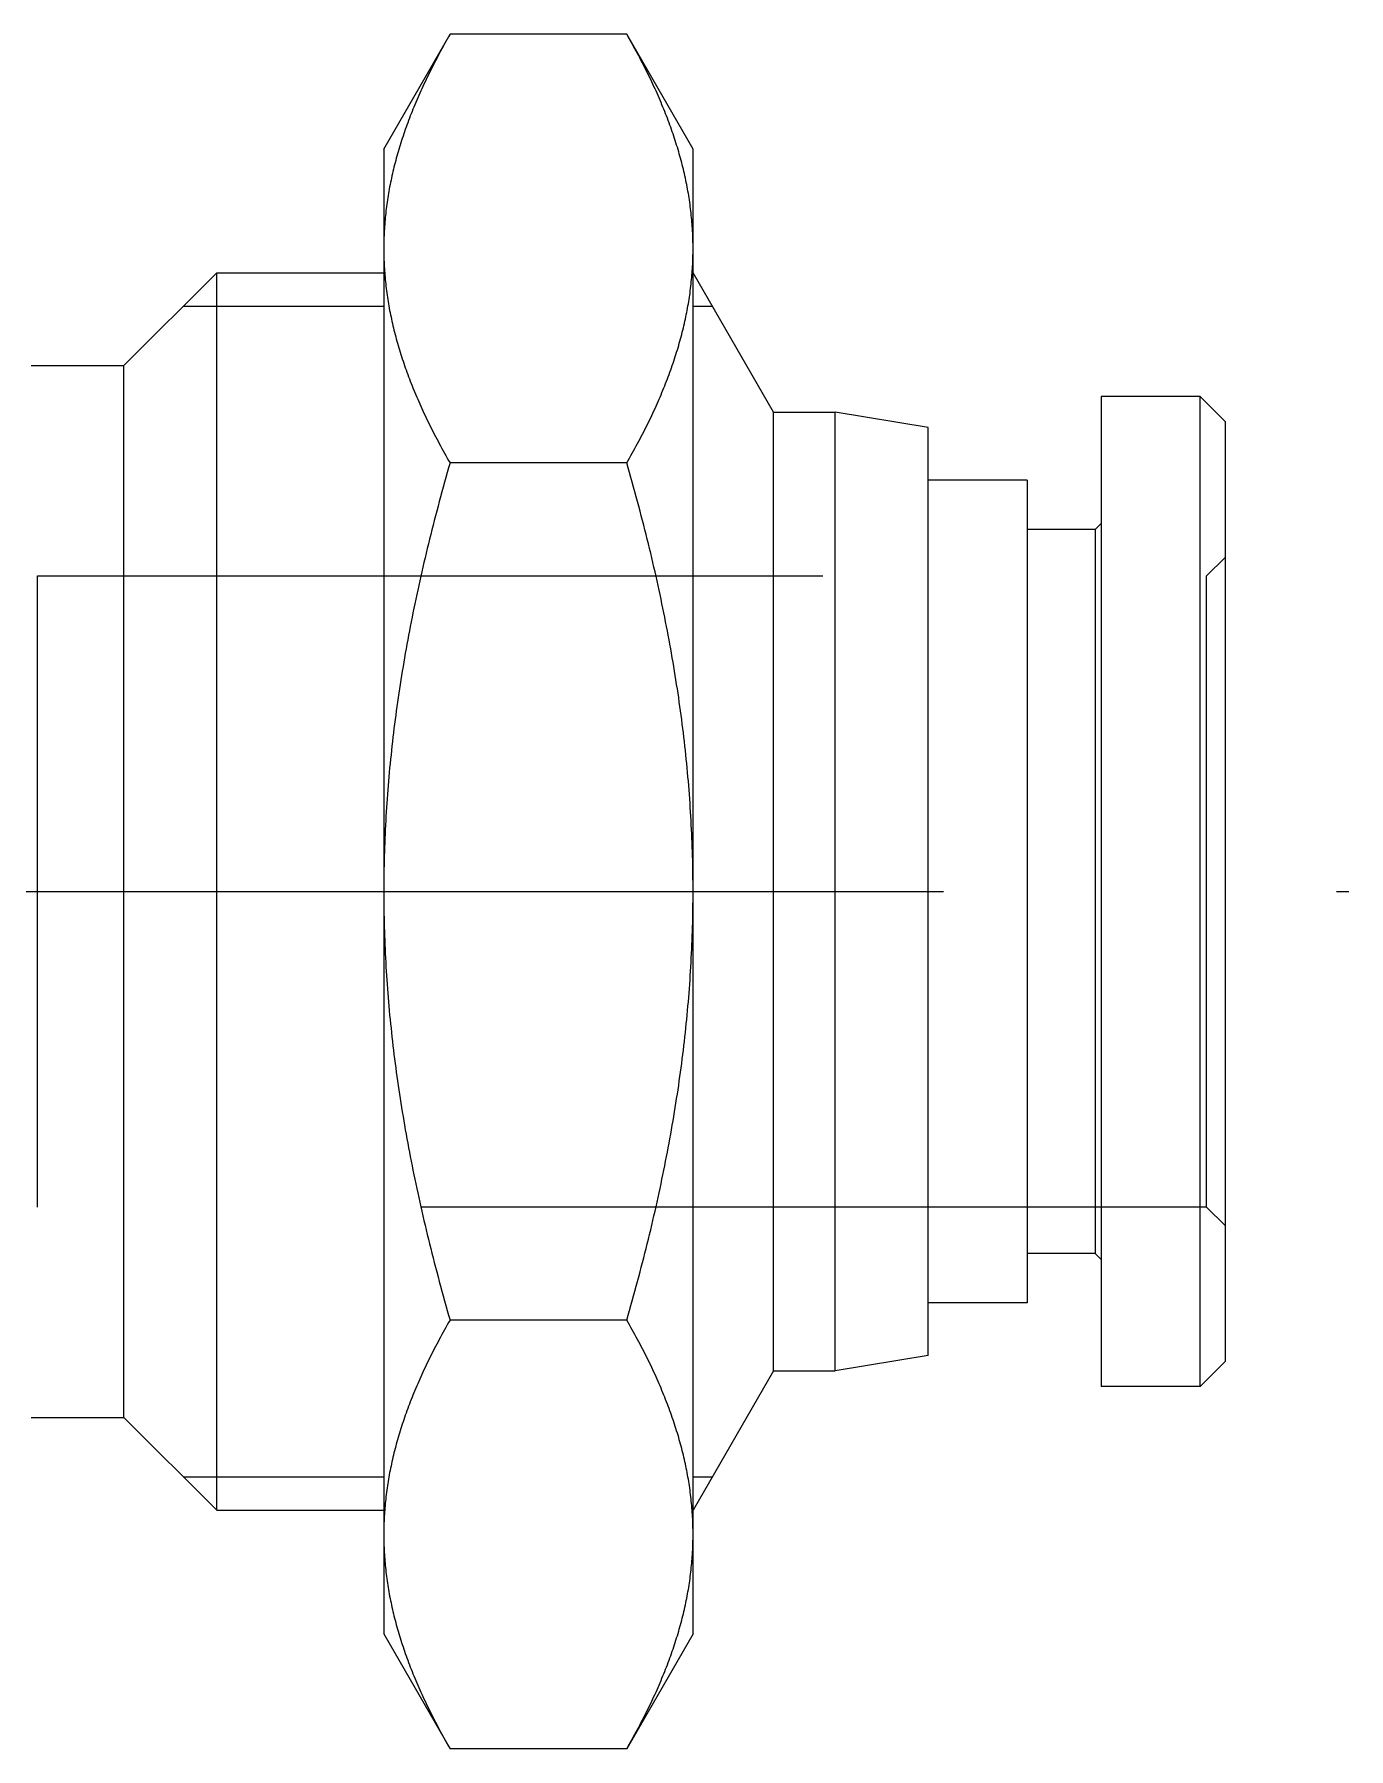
# Model space of a CAD drawing. Extents: x -2 to 80, y -32.4 to 15.9.
# Drawn here: x 15.05 to 36.3, y -13.86 to 13.86 of the extents above; entities that cross this region are included whole.
import ezdxf

# ---------------------------------------------------------------- set-up
doc = ezdxf.new("R2010")
doc.units = 0
doc.linetypes.add('CENTER', pattern=[50.8, 31.75, -6.35, 6.35, -6.35])
doc.linetypes.add('DASHED', pattern=[19.05, 12.7, -6.35])
doc.layers.get('0').update_dxf_attribs({"linetype": 'CONTINUOUS'})
doc.layers.add('CENTER', color=1, linetype='CENTER')

msp = doc.modelspace()

# ---------------------------------------------------------------- linework, layer by layer
at = {"color": 7, "linetype": 'CONTINUOUS'}
for p, q in [((20.7, 12), (21.772, 13.856)), ((24.628, 13.856), (21.772, 13.856)), ((25.7, 12), (24.628, 13.856)), ((20.7, 12), (20.7, 10.392)), ((25.7, 10.392), (25.7, 12)), ((20.7, 10.392), (20.7, 0)), ((25.7, 0), (25.7, 10.392)), ((16.5, 8.5), (18, 10)), ((18, -10), (18, 10)), ((18, 10), (20.7, 10)), ((25.7, 10), (25.701, 10)), ((25.701, -10), (25.701, 10)), ((27, 7.75), (25.701, 10)), ((15, 8.5), (16.5, 8.5)), ((16.5, -8.5), (16.5, 8.5)), ((32.3, 8), (32.3, -8)), ((33.9, 8), (32.3, 8)), ((33.9, -8), (33.9, 8)), ((34.3, 7.6), (33.9, 8)), ((27, -7.75), (27, 7.75)), ((27, 7.75), (28, 7.75)), ((28, -7.75), (28, 7.75)), ((29.5, 7.5), (28, 7.75)), ((29.5, -7.5), (29.5, 7.5)), ((34.3, 7.6), (34.3, -7.6)), ((24.628, 6.928), (21.772, 6.928)), ((31.1, 6.65), (29.5, 6.65)), ((31.1, 6.65), (31.1, -6.65)), ((32.2, 5.85), (31.1, 5.85)), ((32.2, 5.85), (32.3, 5.95)), ((32.2, 5.85), (32.2, -5.85)), ((20.7, 0), (20.7, -10.392)), ((25.7, -10.392), (25.7, 0)), ((32.2, -5.85), (31.1, -5.85)), ((32.2, -5.85), (32.3, -5.95)), ((31.1, -6.65), (29.5, -6.65)), ((24.628, -6.928), (21.772, -6.928)), ((27, -7.75), (25.701, -10)), ((27, -7.75), (28, -7.75)), ((29.5, -7.5), (28, -7.75)), ((34.3, -7.6), (33.9, -8)), ((33.9, -8), (32.3, -8)), ((15, -8.5), (16.5, -8.5)), ((16.5, -8.5), (18, -10)), ((18, -10), (20.7, -10)), ((25.7, -10), (25.701, -10)), ((20.7, -10.392), (20.7, -12)), ((25.7, -12), (25.7, -10.392)), ((20.7, -12), (21.772, -13.856)), ((25.7, -12), (24.628, -13.856)), ((24.628, -13.856), (21.772, -13.856))]:
    msp.add_line(p, q, dxfattribs=at)
at = {"color": 3, "linetype": 'CONTINUOUS'}
for p, q in [((20.7, 9.458), (17.458, 9.458)), ((26.014, 9.458), (25.7, 9.458)), ((17.458, -9.459), (20.7, -9.459)), ((25.7, -9.459), (26.014, -9.459))]:
    msp.add_line(p, q, dxfattribs=at)
at = {"color": 3, "linetype": 'DASHED'}
for p, q in [((34, 5.1), (34.3, 5.4)), ((15.1, -5.1), (15.1, 5.1)), ((15.1, 5.1), (34, 5.1)), ((34, -5.1), (34, 5.1)), ((34, -5.1), (15.1, -5.1)), ((34.3, -5.4), (34, -5.1))]:
    msp.add_line(p, q, dxfattribs=at)
at = {"color": 7}
for points in [[(21.772, 13.856, 0), (21.749, 13.817, 0), (21.727, 13.778, 0), (21.705, 13.739, 0), (21.683, 13.7, 0), (21.661, 13.661, 0), (21.64, 13.622, 0), (21.619, 13.583, 0), (21.598, 13.544, 0), (21.577, 13.506, 0), (21.557, 13.467, 0), (21.537, 13.429, 0), (21.517, 13.391, 0), (21.497, 13.353, 0), (21.478, 13.315, 0), (21.459, 13.277, 0), (21.44, 13.239, 0), (21.422, 13.201, 0), (21.403, 13.164, 0), (21.385, 13.126, 0), (21.367, 13.089, 0), (21.35, 13.051, 0), (21.332, 13.014, 0), (21.315, 12.977, 0), (21.299, 12.94, 0), (21.282, 12.902, 0), (21.265, 12.866, 0), (21.249, 12.829, 0), (21.233, 12.792, 0), (21.218, 12.755, 0), (21.202, 12.718, 0), (21.187, 12.681, 0), (21.172, 12.645, 0), (21.157, 12.608, 0), (21.143, 12.572, 0), (21.129, 12.536, 0), (21.115, 12.499, 0), (21.101, 12.463, 0), (21.087, 12.427, 0), (21.074, 12.39, 0), (21.061, 12.354, 0), (21.048, 12.318, 0), (21.035, 12.282, 0), (21.023, 12.246, 0), (21.011, 12.21, 0), (20.999, 12.174, 0), (20.987, 12.138, 0), (20.976, 12.102, 0), (20.965, 12.066, 0), (20.954, 12.031, 0), (20.943, 11.995, 0), (20.932, 11.959, 0), (20.922, 11.924, 0), (20.912, 11.888, 0), (20.902, 11.852, 0), (20.893, 11.817, 0), (20.883, 11.781, 0), (20.874, 11.746, 0), (20.865, 11.71, 0), (20.856, 11.675, 0), (20.848, 11.639, 0), (20.84, 11.604, 0), (20.832, 11.568, 0), (20.824, 11.533, 0), (20.817, 11.497, 0), (20.809, 11.462, 0), (20.802, 11.426, 0), (20.795, 11.391, 0), (20.789, 11.355, 0), (20.782, 11.32, 0), (20.776, 11.284, 0), (20.77, 11.249, 0), (20.765, 11.213, 0), (20.759, 11.178, 0), (20.754, 11.143, 0), (20.749, 11.107, 0), (20.744, 11.072, 0), (20.74, 11.036, 0), (20.735, 11.001, 0), (20.732, 10.965, 0), (20.728, 10.929, 0), (20.724, 10.894, 0), (20.721, 10.858, 0), (20.718, 10.823, 0), (20.715, 10.787, 0), (20.712, 10.751, 0), (20.71, 10.716, 0), (20.708, 10.68, 0), (20.706, 10.644, 0), (20.704, 10.608, 0), (20.703, 10.572, 0), (20.702, 10.536, 0), (20.701, 10.5, 0), (20.701, 10.464, 0), (20.7, 10.428, 0), (20.7, 10.392, 0)], [(25.7, 10.392, 0), (25.7, 10.428, 0), (25.7, 10.464, 0), (25.699, 10.5, 0), (25.698, 10.536, 0), (25.697, 10.572, 0), (25.695, 10.608, 0), (25.694, 10.644, 0), (25.692, 10.68, 0), (25.69, 10.716, 0), (25.688, 10.751, 0), (25.685, 10.787, 0), (25.682, 10.823, 0), (25.679, 10.858, 0), (25.676, 10.894, 0), (25.672, 10.929, 0), (25.669, 10.965, 0), (25.665, 11.001, 0), (25.66, 11.036, 0), (25.656, 11.072, 0), (25.651, 11.107, 0), (25.646, 11.143, 0), (25.641, 11.178, 0), (25.635, 11.213, 0), (25.63, 11.249, 0), (25.624, 11.284, 0), (25.618, 11.32, 0), (25.611, 11.355, 0), (25.605, 11.391, 0), (25.598, 11.426, 0), (25.591, 11.462, 0), (25.584, 11.497, 0), (25.576, 11.533, 0), (25.568, 11.568, 0), (25.56, 11.604, 0), (25.552, 11.639, 0), (25.544, 11.675, 0), (25.535, 11.71, 0), (25.526, 11.746, 0), (25.517, 11.781, 0), (25.507, 11.817, 0), (25.498, 11.852, 0), (25.488, 11.888, 0), (25.478, 11.924, 0), (25.468, 11.959, 0), (25.457, 11.995, 0), (25.446, 12.031, 0), (25.435, 12.066, 0), (25.424, 12.102, 0), (25.413, 12.138, 0), (25.401, 12.174, 0), (25.389, 12.21, 0), (25.377, 12.246, 0), (25.364, 12.282, 0), (25.352, 12.318, 0), (25.339, 12.354, 0), (25.326, 12.39, 0), (25.313, 12.427, 0), (25.299, 12.463, 0), (25.285, 12.499, 0), (25.271, 12.536, 0), (25.257, 12.572, 0), (25.243, 12.608, 0), (25.228, 12.645, 0), (25.213, 12.681, 0), (25.198, 12.718, 0), (25.182, 12.755, 0), (25.167, 12.792, 0), (25.151, 12.829, 0), (25.134, 12.866, 0), (25.118, 12.902, 0), (25.102, 12.94, 0), (25.085, 12.977, 0), (25.067, 13.014, 0), (25.05, 13.051, 0), (25.033, 13.089, 0), (25.015, 13.126, 0), (24.997, 13.164, 0), (24.978, 13.201, 0), (24.96, 13.239, 0), (24.941, 13.277, 0), (24.922, 13.315, 0), (24.902, 13.353, 0), (24.883, 13.391, 0), (24.863, 13.429, 0), (24.843, 13.467, 0), (24.823, 13.506, 0), (24.802, 13.544, 0), (24.781, 13.583, 0), (24.76, 13.622, 0), (24.739, 13.661, 0), (24.717, 13.7, 0), (24.695, 13.739, 0), (24.673, 13.778, 0), (24.651, 13.817, 0), (24.628, 13.856, 0)], [(20.7, 10.392, 0), (20.7, 10.356, 0), (20.701, 10.32, 0), (20.701, 10.284, 0), (20.702, 10.248, 0), (20.703, 10.212, 0), (20.704, 10.177, 0), (20.706, 10.141, 0), (20.708, 10.105, 0), (20.71, 10.069, 0), (20.712, 10.033, 0), (20.715, 9.998, 0), (20.718, 9.962, 0), (20.721, 9.926, 0), (20.724, 9.891, 0), (20.728, 9.855, 0), (20.732, 9.82, 0), (20.735, 9.784, 0), (20.74, 9.749, 0), (20.744, 9.713, 0), (20.749, 9.678, 0), (20.754, 9.642, 0), (20.759, 9.607, 0), (20.765, 9.571, 0), (20.77, 9.536, 0), (20.776, 9.5, 0), (20.782, 9.465, 0), (20.789, 9.429, 0), (20.795, 9.394, 0), (20.802, 9.358, 0), (20.809, 9.323, 0), (20.817, 9.288, 0), (20.824, 9.252, 0), (20.832, 9.217, 0), (20.84, 9.181, 0), (20.848, 9.146, 0), (20.856, 9.11, 0), (20.865, 9.075, 0), (20.874, 9.039, 0), (20.883, 9.003, 0), (20.893, 8.968, 0), (20.902, 8.932, 0), (20.912, 8.897, 0), (20.922, 8.861, 0), (20.932, 8.825, 0), (20.943, 8.79, 0), (20.954, 8.754, 0), (20.965, 8.718, 0), (20.976, 8.682, 0), (20.987, 8.646, 0), (20.999, 8.611, 0), (21.011, 8.575, 0), (21.023, 8.539, 0), (21.035, 8.503, 0), (21.048, 8.467, 0), (21.061, 8.43, 0), (21.074, 8.394, 0), (21.087, 8.358, 0), (21.101, 8.322, 0), (21.115, 8.286, 0), (21.129, 8.249, 0), (21.143, 8.213, 0), (21.157, 8.176, 0), (21.172, 8.14, 0), (21.187, 8.103, 0), (21.202, 8.066, 0), (21.218, 8.03, 0), (21.233, 7.993, 0), (21.249, 7.956, 0), (21.265, 7.919, 0), (21.282, 7.882, 0), (21.299, 7.845, 0), (21.315, 7.808, 0), (21.332, 7.771, 0), (21.35, 7.733, 0), (21.367, 7.696, 0), (21.385, 7.658, 0), (21.403, 7.621, 0), (21.422, 7.583, 0), (21.44, 7.546, 0), (21.459, 7.508, 0), (21.478, 7.47, 0), (21.497, 7.432, 0), (21.517, 7.394, 0), (21.537, 7.355, 0), (21.557, 7.317, 0), (21.577, 7.279, 0), (21.598, 7.24, 0), (21.619, 7.202, 0), (21.64, 7.163, 0), (21.661, 7.124, 0), (21.683, 7.085, 0), (21.705, 7.046, 0), (21.727, 7.007, 0), (21.749, 6.968, 0), (21.772, 6.928, 0)], [(24.628, 6.928, 0), (24.651, 6.968, 0), (24.673, 7.007, 0), (24.695, 7.046, 0), (24.717, 7.085, 0), (24.739, 7.124, 0), (24.76, 7.163, 0), (24.781, 7.202, 0), (24.802, 7.24, 0), (24.823, 7.279, 0), (24.843, 7.317, 0), (24.863, 7.355, 0), (24.883, 7.394, 0), (24.902, 7.432, 0), (24.922, 7.47, 0), (24.941, 7.508, 0), (24.96, 7.546, 0), (24.978, 7.583, 0), (24.997, 7.621, 0), (25.015, 7.658, 0), (25.033, 7.696, 0), (25.05, 7.733, 0), (25.067, 7.771, 0), (25.085, 7.808, 0), (25.102, 7.845, 0), (25.118, 7.882, 0), (25.134, 7.919, 0), (25.151, 7.956, 0), (25.167, 7.993, 0), (25.182, 8.03, 0), (25.198, 8.066, 0), (25.213, 8.103, 0), (25.228, 8.14, 0), (25.243, 8.176, 0), (25.257, 8.213, 0), (25.271, 8.249, 0), (25.285, 8.286, 0), (25.299, 8.322, 0), (25.313, 8.358, 0), (25.326, 8.394, 0), (25.339, 8.43, 0), (25.352, 8.467, 0), (25.364, 8.503, 0), (25.377, 8.539, 0), (25.389, 8.575, 0), (25.401, 8.611, 0), (25.413, 8.646, 0), (25.424, 8.682, 0), (25.435, 8.718, 0), (25.446, 8.754, 0), (25.457, 8.79, 0), (25.468, 8.825, 0), (25.478, 8.861, 0), (25.488, 8.897, 0), (25.498, 8.932, 0), (25.507, 8.968, 0), (25.517, 9.003, 0), (25.526, 9.039, 0), (25.535, 9.075, 0), (25.544, 9.11, 0), (25.552, 9.146, 0), (25.56, 9.181, 0), (25.568, 9.217, 0), (25.576, 9.252, 0), (25.584, 9.288, 0), (25.591, 9.323, 0), (25.598, 9.358, 0), (25.605, 9.394, 0), (25.611, 9.429, 0), (25.618, 9.465, 0), (25.624, 9.5, 0), (25.63, 9.536, 0), (25.635, 9.571, 0), (25.641, 9.607, 0), (25.646, 9.642, 0), (25.651, 9.678, 0), (25.656, 9.713, 0), (25.66, 9.749, 0), (25.665, 9.784, 0), (25.669, 9.82, 0), (25.672, 9.855, 0), (25.676, 9.891, 0), (25.679, 9.926, 0), (25.682, 9.962, 0), (25.685, 9.998, 0), (25.688, 10.033, 0), (25.69, 10.069, 0), (25.692, 10.105, 0), (25.694, 10.141, 0), (25.695, 10.177, 0), (25.697, 10.212, 0), (25.698, 10.248, 0), (25.699, 10.284, 0), (25.7, 10.32, 0), (25.7, 10.356, 0), (25.7, 10.392, 0)], [(21.772, 6.928, 0), (21.749, 6.849, 0), (21.727, 6.771, 0), (21.705, 6.692, 0), (21.683, 6.614, 0), (21.661, 6.537, 0), (21.64, 6.459, 0), (21.619, 6.381, 0), (21.598, 6.304, 0), (21.577, 6.227, 0), (21.557, 6.15, 0), (21.537, 6.074, 0), (21.517, 5.997, 0), (21.497, 5.921, 0), (21.478, 5.845, 0), (21.459, 5.769, 0), (21.44, 5.694, 0), (21.422, 5.618, 0), (21.403, 5.543, 0), (21.385, 5.468, 0), (21.367, 5.393, 0), (21.35, 5.318, 0), (21.332, 5.243, 0), (21.315, 5.169, 0), (21.299, 5.095, 0), (21.282, 5.02, 0), (21.265, 4.946, 0), (21.249, 4.872, 0), (21.233, 4.799, 0), (21.218, 4.725, 0), (21.202, 4.652, 0), (21.187, 4.578, 0), (21.172, 4.505, 0), (21.157, 4.432, 0), (21.143, 4.359, 0), (21.129, 4.286, 0), (21.115, 4.214, 0), (21.101, 4.141, 0), (21.087, 4.068, 0), (21.074, 3.996, 0), (21.061, 3.924, 0), (21.048, 3.852, 0), (21.035, 3.779, 0), (21.023, 3.707, 0), (21.011, 3.635, 0), (20.999, 3.564, 0), (20.987, 3.492, 0), (20.976, 3.42, 0), (20.965, 3.348, 0), (20.954, 3.277, 0), (20.943, 3.205, 0), (20.932, 3.134, 0), (20.922, 3.063, 0), (20.912, 2.991, 0), (20.902, 2.92, 0), (20.893, 2.849, 0), (20.883, 2.778, 0), (20.874, 2.707, 0), (20.865, 2.635, 0), (20.856, 2.564, 0), (20.848, 2.493, 0), (20.84, 2.422, 0), (20.832, 2.351, 0), (20.824, 2.28, 0), (20.817, 2.21, 0), (20.809, 2.139, 0), (20.802, 2.068, 0), (20.795, 1.997, 0), (20.789, 1.926, 0), (20.782, 1.855, 0), (20.776, 1.784, 0), (20.77, 1.713, 0), (20.765, 1.642, 0), (20.759, 1.571, 0), (20.754, 1.5, 0), (20.749, 1.429, 0), (20.744, 1.358, 0), (20.74, 1.287, 0), (20.735, 1.216, 0), (20.732, 1.145, 0), (20.728, 1.074, 0), (20.724, 1.003, 0), (20.721, 0.932, 0), (20.718, 0.861, 0), (20.715, 0.789, 0), (20.712, 0.718, 0), (20.71, 0.646, 0), (20.708, 0.575, 0), (20.706, 0.503, 0), (20.704, 0.432, 0), (20.703, 0.36, 0), (20.702, 0.288, 0), (20.701, 0.216, 0), (20.701, 0.144, 0), (20.7, 0.072, 0), (20.7, 0, 0)], [(25.7, 0, 0), (25.7, 0.072, 0), (25.7, 0.144, 0), (25.699, 0.216, 0), (25.698, 0.288, 0), (25.697, 0.36, 0), (25.695, 0.432, 0), (25.694, 0.503, 0), (25.692, 0.575, 0), (25.69, 0.646, 0), (25.688, 0.718, 0), (25.685, 0.789, 0), (25.682, 0.861, 0), (25.679, 0.932, 0), (25.676, 1.003, 0), (25.672, 1.074, 0), (25.669, 1.145, 0), (25.665, 1.216, 0), (25.66, 1.287, 0), (25.656, 1.358, 0), (25.651, 1.429, 0), (25.646, 1.5, 0), (25.641, 1.571, 0), (25.635, 1.642, 0), (25.63, 1.713, 0), (25.624, 1.784, 0), (25.618, 1.855, 0), (25.611, 1.926, 0), (25.605, 1.997, 0), (25.598, 2.068, 0), (25.591, 2.139, 0), (25.584, 2.21, 0), (25.576, 2.28, 0), (25.568, 2.351, 0), (25.56, 2.422, 0), (25.552, 2.493, 0), (25.544, 2.564, 0), (25.535, 2.635, 0), (25.526, 2.707, 0), (25.517, 2.778, 0), (25.507, 2.849, 0), (25.498, 2.92, 0), (25.488, 2.991, 0), (25.478, 3.063, 0), (25.468, 3.134, 0), (25.457, 3.205, 0), (25.446, 3.277, 0), (25.435, 3.348, 0), (25.424, 3.42, 0), (25.413, 3.492, 0), (25.401, 3.564, 0), (25.389, 3.635, 0), (25.377, 3.707, 0), (25.364, 3.779, 0), (25.352, 3.852, 0), (25.339, 3.924, 0), (25.326, 3.996, 0), (25.313, 4.068, 0), (25.299, 4.141, 0), (25.285, 4.214, 0), (25.271, 4.286, 0), (25.257, 4.359, 0), (25.243, 4.432, 0), (25.228, 4.505, 0), (25.213, 4.578, 0), (25.198, 4.652, 0), (25.182, 4.725, 0), (25.167, 4.799, 0), (25.151, 4.872, 0), (25.134, 4.946, 0), (25.118, 5.02, 0), (25.102, 5.095, 0), (25.085, 5.169, 0), (25.067, 5.243, 0), (25.05, 5.318, 0), (25.033, 5.393, 0), (25.015, 5.468, 0), (24.997, 5.543, 0), (24.978, 5.618, 0), (24.96, 5.694, 0), (24.941, 5.769, 0), (24.922, 5.845, 0), (24.902, 5.921, 0), (24.883, 5.997, 0), (24.863, 6.074, 0), (24.843, 6.15, 0), (24.823, 6.227, 0), (24.802, 6.304, 0), (24.781, 6.381, 0), (24.76, 6.459, 0), (24.739, 6.537, 0), (24.717, 6.614, 0), (24.695, 6.692, 0), (24.673, 6.771, 0), (24.651, 6.849, 0), (24.628, 6.928, 0)], [(20.7, 0, 0), (20.7, -0.072, 0), (20.701, -0.144, 0), (20.701, -0.216, 0), (20.702, -0.288, 0), (20.703, -0.36, 0), (20.704, -0.432, 0), (20.706, -0.503, 0), (20.708, -0.575, 0), (20.71, -0.646, 0), (20.712, -0.718, 0), (20.715, -0.789, 0), (20.718, -0.861, 0), (20.721, -0.932, 0), (20.724, -1.003, 0), (20.728, -1.074, 0), (20.732, -1.145, 0), (20.735, -1.216, 0), (20.74, -1.287, 0), (20.744, -1.358, 0), (20.749, -1.429, 0), (20.754, -1.5, 0), (20.759, -1.571, 0), (20.765, -1.642, 0), (20.77, -1.713, 0), (20.776, -1.784, 0), (20.782, -1.855, 0), (20.789, -1.926, 0), (20.795, -1.997, 0), (20.802, -2.068, 0), (20.809, -2.139, 0), (20.817, -2.21, 0), (20.824, -2.28, 0), (20.832, -2.351, 0), (20.84, -2.422, 0), (20.848, -2.493, 0), (20.856, -2.564, 0), (20.865, -2.635, 0), (20.874, -2.707, 0), (20.883, -2.778, 0), (20.893, -2.849, 0), (20.902, -2.92, 0), (20.912, -2.991, 0), (20.922, -3.063, 0), (20.932, -3.134, 0), (20.943, -3.205, 0), (20.954, -3.277, 0), (20.965, -3.348, 0), (20.976, -3.42, 0), (20.987, -3.492, 0), (20.999, -3.564, 0), (21.011, -3.635, 0), (21.023, -3.707, 0), (21.035, -3.779, 0), (21.048, -3.852, 0), (21.061, -3.924, 0), (21.074, -3.996, 0), (21.087, -4.068, 0), (21.101, -4.141, 0), (21.115, -4.214, 0), (21.129, -4.286, 0), (21.143, -4.359, 0), (21.157, -4.432, 0), (21.172, -4.505, 0), (21.187, -4.578, 0), (21.202, -4.652, 0), (21.218, -4.725, 0), (21.233, -4.799, 0), (21.249, -4.872, 0), (21.265, -4.946, 0), (21.282, -5.02, 0), (21.299, -5.095, 0), (21.315, -5.169, 0), (21.332, -5.243, 0), (21.35, -5.318, 0), (21.367, -5.393, 0), (21.385, -5.468, 0), (21.403, -5.543, 0), (21.422, -5.618, 0), (21.44, -5.694, 0), (21.459, -5.769, 0), (21.478, -5.845, 0), (21.497, -5.921, 0), (21.517, -5.997, 0), (21.537, -6.074, 0), (21.557, -6.15, 0), (21.577, -6.227, 0), (21.598, -6.304, 0), (21.619, -6.381, 0), (21.64, -6.459, 0), (21.661, -6.537, 0), (21.683, -6.614, 0), (21.705, -6.692, 0), (21.727, -6.771, 0), (21.749, -6.849, 0), (21.772, -6.928, 0)], [(24.628, -6.928, 0), (24.651, -6.849, 0), (24.673, -6.771, 0), (24.695, -6.692, 0), (24.717, -6.614, 0), (24.739, -6.537, 0), (24.76, -6.459, 0), (24.781, -6.381, 0), (24.802, -6.304, 0), (24.823, -6.227, 0), (24.843, -6.15, 0), (24.863, -6.074, 0), (24.883, -5.997, 0), (24.902, -5.921, 0), (24.922, -5.845, 0), (24.941, -5.769, 0), (24.96, -5.694, 0), (24.978, -5.618, 0), (24.997, -5.543, 0), (25.015, -5.468, 0), (25.033, -5.393, 0), (25.05, -5.318, 0), (25.067, -5.243, 0), (25.085, -5.169, 0), (25.102, -5.095, 0), (25.118, -5.02, 0), (25.134, -4.946, 0), (25.151, -4.872, 0), (25.167, -4.799, 0), (25.182, -4.725, 0), (25.198, -4.652, 0), (25.213, -4.578, 0), (25.228, -4.505, 0), (25.243, -4.432, 0), (25.257, -4.359, 0), (25.271, -4.286, 0), (25.285, -4.214, 0), (25.299, -4.141, 0), (25.313, -4.068, 0), (25.326, -3.996, 0), (25.339, -3.924, 0), (25.352, -3.852, 0), (25.364, -3.779, 0), (25.377, -3.707, 0), (25.389, -3.635, 0), (25.401, -3.564, 0), (25.413, -3.492, 0), (25.424, -3.42, 0), (25.435, -3.348, 0), (25.446, -3.277, 0), (25.457, -3.205, 0), (25.468, -3.134, 0), (25.478, -3.063, 0), (25.488, -2.991, 0), (25.498, -2.92, 0), (25.507, -2.849, 0), (25.517, -2.778, 0), (25.526, -2.707, 0), (25.535, -2.635, 0), (25.544, -2.564, 0), (25.552, -2.493, 0), (25.56, -2.422, 0), (25.568, -2.351, 0), (25.576, -2.28, 0), (25.584, -2.21, 0), (25.591, -2.139, 0), (25.598, -2.068, 0), (25.605, -1.997, 0), (25.611, -1.926, 0), (25.618, -1.855, 0), (25.624, -1.784, 0), (25.63, -1.713, 0), (25.635, -1.642, 0), (25.641, -1.571, 0), (25.646, -1.5, 0), (25.651, -1.429, 0), (25.656, -1.358, 0), (25.66, -1.287, 0), (25.665, -1.216, 0), (25.669, -1.145, 0), (25.672, -1.074, 0), (25.676, -1.003, 0), (25.679, -0.932, 0), (25.682, -0.861, 0), (25.685, -0.789, 0), (25.688, -0.718, 0), (25.69, -0.646, 0), (25.692, -0.575, 0), (25.694, -0.503, 0), (25.695, -0.432, 0), (25.697, -0.36, 0), (25.698, -0.288, 0), (25.699, -0.216, 0), (25.7, -0.144, 0), (25.7, -0.072, 0), (25.7, 0, 0)], [(21.772, -6.928, 0), (21.749, -6.968, 0), (21.727, -7.007, 0), (21.705, -7.046, 0), (21.683, -7.085, 0), (21.661, -7.124, 0), (21.64, -7.163, 0), (21.619, -7.202, 0), (21.598, -7.24, 0), (21.577, -7.279, 0), (21.557, -7.317, 0), (21.537, -7.355, 0), (21.517, -7.394, 0), (21.497, -7.432, 0), (21.478, -7.47, 0), (21.459, -7.508, 0), (21.44, -7.546, 0), (21.422, -7.583, 0), (21.403, -7.621, 0), (21.385, -7.658, 0), (21.367, -7.696, 0), (21.35, -7.733, 0), (21.332, -7.771, 0), (21.315, -7.808, 0), (21.299, -7.845, 0), (21.282, -7.882, 0), (21.265, -7.919, 0), (21.249, -7.956, 0), (21.233, -7.993, 0), (21.218, -8.03, 0), (21.202, -8.066, 0), (21.187, -8.103, 0), (21.172, -8.14, 0), (21.157, -8.176, 0), (21.143, -8.213, 0), (21.129, -8.249, 0), (21.115, -8.286, 0), (21.101, -8.322, 0), (21.087, -8.358, 0), (21.074, -8.394, 0), (21.061, -8.43, 0), (21.048, -8.467, 0), (21.035, -8.503, 0), (21.023, -8.539, 0), (21.011, -8.575, 0), (20.999, -8.611, 0), (20.987, -8.646, 0), (20.976, -8.682, 0), (20.965, -8.718, 0), (20.954, -8.754, 0), (20.943, -8.79, 0), (20.932, -8.825, 0), (20.922, -8.861, 0), (20.912, -8.897, 0), (20.902, -8.932, 0), (20.893, -8.968, 0), (20.883, -9.003, 0), (20.874, -9.039, 0), (20.865, -9.075, 0), (20.856, -9.11, 0), (20.848, -9.146, 0), (20.84, -9.181, 0), (20.832, -9.217, 0), (20.824, -9.252, 0), (20.817, -9.288, 0), (20.809, -9.323, 0), (20.802, -9.358, 0), (20.795, -9.394, 0), (20.789, -9.429, 0), (20.782, -9.465, 0), (20.776, -9.5, 0), (20.77, -9.536, 0), (20.765, -9.571, 0), (20.759, -9.607, 0), (20.754, -9.642, 0), (20.749, -9.678, 0), (20.744, -9.713, 0), (20.74, -9.749, 0), (20.735, -9.784, 0), (20.732, -9.82, 0), (20.728, -9.855, 0), (20.724, -9.891, 0), (20.721, -9.926, 0), (20.718, -9.962, 0), (20.715, -9.998, 0), (20.712, -10.033, 0), (20.71, -10.069, 0), (20.708, -10.105, 0), (20.706, -10.141, 0), (20.704, -10.177, 0), (20.703, -10.212, 0), (20.702, -10.248, 0), (20.701, -10.284, 0), (20.701, -10.32, 0), (20.7, -10.356, 0), (20.7, -10.392, 0)], [(25.7, -10.392, 0), (25.7, -10.356, 0), (25.7, -10.32, 0), (25.699, -10.284, 0), (25.698, -10.248, 0), (25.697, -10.212, 0), (25.695, -10.177, 0), (25.694, -10.141, 0), (25.692, -10.105, 0), (25.69, -10.069, 0), (25.688, -10.033, 0), (25.685, -9.998, 0), (25.682, -9.962, 0), (25.679, -9.926, 0), (25.676, -9.891, 0), (25.672, -9.855, 0), (25.669, -9.82, 0), (25.665, -9.784, 0), (25.66, -9.749, 0), (25.656, -9.713, 0), (25.651, -9.678, 0), (25.646, -9.642, 0), (25.641, -9.607, 0), (25.635, -9.571, 0), (25.63, -9.536, 0), (25.624, -9.5, 0), (25.618, -9.465, 0), (25.611, -9.429, 0), (25.605, -9.394, 0), (25.598, -9.358, 0), (25.591, -9.323, 0), (25.584, -9.288, 0), (25.576, -9.252, 0), (25.568, -9.217, 0), (25.56, -9.181, 0), (25.552, -9.146, 0), (25.544, -9.11, 0), (25.535, -9.075, 0), (25.526, -9.039, 0), (25.517, -9.003, 0), (25.507, -8.968, 0), (25.498, -8.932, 0), (25.488, -8.897, 0), (25.478, -8.861, 0), (25.468, -8.825, 0), (25.457, -8.79, 0), (25.446, -8.754, 0), (25.435, -8.718, 0), (25.424, -8.682, 0), (25.413, -8.646, 0), (25.401, -8.611, 0), (25.389, -8.575, 0), (25.377, -8.539, 0), (25.364, -8.503, 0), (25.352, -8.467, 0), (25.339, -8.43, 0), (25.326, -8.394, 0), (25.313, -8.358, 0), (25.299, -8.322, 0), (25.285, -8.286, 0), (25.271, -8.249, 0), (25.257, -8.213, 0), (25.243, -8.176, 0), (25.228, -8.14, 0), (25.213, -8.103, 0), (25.198, -8.066, 0), (25.182, -8.03, 0), (25.167, -7.993, 0), (25.151, -7.956, 0), (25.134, -7.919, 0), (25.118, -7.882, 0), (25.102, -7.845, 0), (25.085, -7.808, 0), (25.067, -7.771, 0), (25.05, -7.733, 0), (25.033, -7.696, 0), (25.015, -7.658, 0), (24.997, -7.621, 0), (24.978, -7.583, 0), (24.96, -7.546, 0), (24.941, -7.508, 0), (24.922, -7.47, 0), (24.902, -7.432, 0), (24.883, -7.394, 0), (24.863, -7.355, 0), (24.843, -7.317, 0), (24.823, -7.279, 0), (24.802, -7.24, 0), (24.781, -7.202, 0), (24.76, -7.163, 0), (24.739, -7.124, 0), (24.717, -7.085, 0), (24.695, -7.046, 0), (24.673, -7.007, 0), (24.651, -6.968, 0), (24.628, -6.928, 0)], [(20.7, -10.392, 0), (20.7, -10.428, 0), (20.701, -10.464, 0), (20.701, -10.5, 0), (20.702, -10.536, 0), (20.703, -10.572, 0), (20.704, -10.608, 0), (20.706, -10.644, 0), (20.708, -10.68, 0), (20.71, -10.716, 0), (20.712, -10.751, 0), (20.715, -10.787, 0), (20.718, -10.823, 0), (20.721, -10.858, 0), (20.724, -10.894, 0), (20.728, -10.929, 0), (20.732, -10.965, 0), (20.735, -11.001, 0), (20.74, -11.036, 0), (20.744, -11.072, 0), (20.749, -11.107, 0), (20.754, -11.143, 0), (20.759, -11.178, 0), (20.765, -11.213, 0), (20.77, -11.249, 0), (20.776, -11.284, 0), (20.782, -11.32, 0), (20.789, -11.355, 0), (20.795, -11.391, 0), (20.802, -11.426, 0), (20.809, -11.462, 0), (20.817, -11.497, 0), (20.824, -11.533, 0), (20.832, -11.568, 0), (20.84, -11.604, 0), (20.848, -11.639, 0), (20.856, -11.675, 0), (20.865, -11.71, 0), (20.874, -11.746, 0), (20.883, -11.781, 0), (20.893, -11.817, 0), (20.902, -11.852, 0), (20.912, -11.888, 0), (20.922, -11.924, 0), (20.932, -11.959, 0), (20.943, -11.995, 0), (20.954, -12.031, 0), (20.965, -12.066, 0), (20.976, -12.102, 0), (20.987, -12.138, 0), (20.999, -12.174, 0), (21.011, -12.21, 0), (21.023, -12.246, 0), (21.035, -12.282, 0), (21.048, -12.318, 0), (21.061, -12.354, 0), (21.074, -12.39, 0), (21.087, -12.427, 0), (21.101, -12.463, 0), (21.115, -12.499, 0), (21.129, -12.536, 0), (21.143, -12.572, 0), (21.157, -12.608, 0), (21.172, -12.645, 0), (21.187, -12.681, 0), (21.202, -12.718, 0), (21.218, -12.755, 0), (21.233, -12.792, 0), (21.249, -12.829, 0), (21.265, -12.866, 0), (21.282, -12.902, 0), (21.299, -12.94, 0), (21.315, -12.977, 0), (21.332, -13.014, 0), (21.35, -13.051, 0), (21.367, -13.089, 0), (21.385, -13.126, 0), (21.403, -13.164, 0), (21.422, -13.201, 0), (21.44, -13.239, 0), (21.459, -13.277, 0), (21.478, -13.315, 0), (21.497, -13.353, 0), (21.517, -13.391, 0), (21.537, -13.429, 0), (21.557, -13.467, 0), (21.577, -13.506, 0), (21.598, -13.544, 0), (21.619, -13.583, 0), (21.64, -13.622, 0), (21.661, -13.661, 0), (21.683, -13.7, 0), (21.705, -13.739, 0), (21.727, -13.778, 0), (21.749, -13.817, 0), (21.772, -13.856, 0)], [(24.628, -13.856, 0), (24.651, -13.817, 0), (24.673, -13.778, 0), (24.695, -13.739, 0), (24.717, -13.7, 0), (24.739, -13.661, 0), (24.76, -13.622, 0), (24.781, -13.583, 0), (24.802, -13.544, 0), (24.823, -13.506, 0), (24.843, -13.467, 0), (24.863, -13.429, 0), (24.883, -13.391, 0), (24.902, -13.353, 0), (24.922, -13.315, 0), (24.941, -13.277, 0), (24.96, -13.239, 0), (24.978, -13.201, 0), (24.997, -13.164, 0), (25.015, -13.126, 0), (25.033, -13.089, 0), (25.05, -13.051, 0), (25.067, -13.014, 0), (25.085, -12.977, 0), (25.102, -12.94, 0), (25.118, -12.902, 0), (25.134, -12.866, 0), (25.151, -12.829, 0), (25.167, -12.792, 0), (25.182, -12.755, 0), (25.198, -12.718, 0), (25.213, -12.681, 0), (25.228, -12.645, 0), (25.243, -12.608, 0), (25.257, -12.572, 0), (25.271, -12.536, 0), (25.285, -12.499, 0), (25.299, -12.463, 0), (25.313, -12.427, 0), (25.326, -12.39, 0), (25.339, -12.354, 0), (25.352, -12.318, 0), (25.364, -12.282, 0), (25.377, -12.246, 0), (25.389, -12.21, 0), (25.401, -12.174, 0), (25.413, -12.138, 0), (25.424, -12.102, 0), (25.435, -12.066, 0), (25.446, -12.031, 0), (25.457, -11.995, 0), (25.468, -11.959, 0), (25.478, -11.924, 0), (25.488, -11.888, 0), (25.498, -11.852, 0), (25.507, -11.817, 0), (25.517, -11.781, 0), (25.526, -11.746, 0), (25.535, -11.71, 0), (25.544, -11.675, 0), (25.552, -11.639, 0), (25.56, -11.604, 0), (25.568, -11.568, 0), (25.576, -11.533, 0), (25.584, -11.497, 0), (25.591, -11.462, 0), (25.598, -11.426, 0), (25.605, -11.391, 0), (25.611, -11.355, 0), (25.618, -11.32, 0), (25.624, -11.284, 0), (25.63, -11.249, 0), (25.635, -11.213, 0), (25.641, -11.178, 0), (25.646, -11.143, 0), (25.651, -11.107, 0), (25.656, -11.072, 0), (25.66, -11.036, 0), (25.665, -11.001, 0), (25.669, -10.965, 0), (25.672, -10.929, 0), (25.676, -10.894, 0), (25.679, -10.858, 0), (25.682, -10.823, 0), (25.685, -10.787, 0), (25.688, -10.751, 0), (25.69, -10.716, 0), (25.692, -10.68, 0), (25.694, -10.644, 0), (25.695, -10.608, 0), (25.697, -10.572, 0), (25.698, -10.536, 0), (25.699, -10.5, 0), (25.7, -10.464, 0), (25.7, -10.428, 0), (25.7, -10.392, 0)]]:
    msp.add_polyline3d(points, dxfattribs=at)
at = {"layer": 'CENTER', "color": 1, "linetype": 'CENTER'}
msp.add_line((-2, 0), (36.3, 0), dxfattribs=at)

doc.saveas('drawing.dxf')
